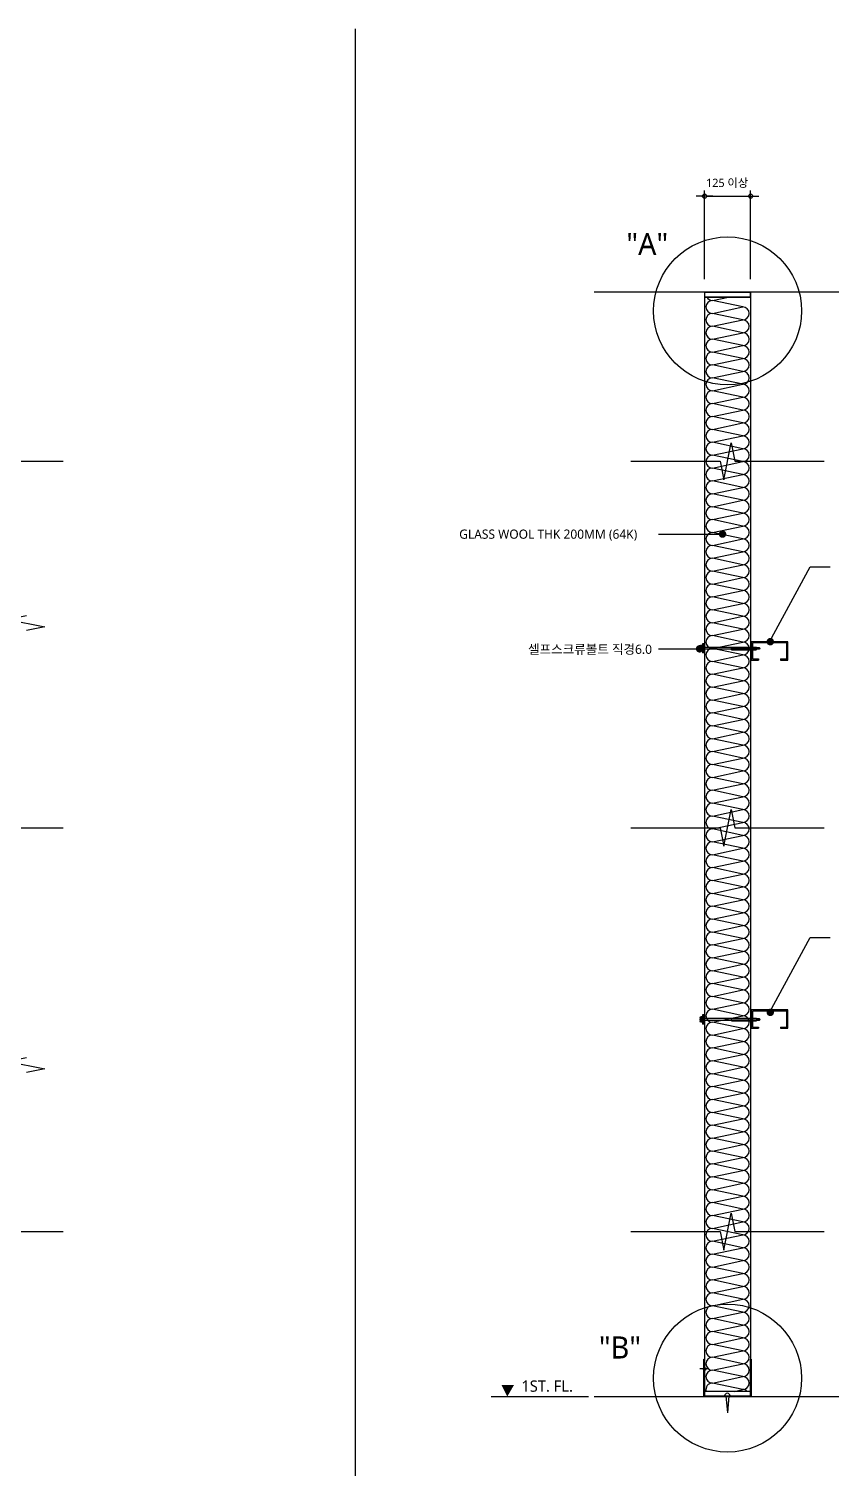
# Model space of a CAD drawing. Header units: millimetres. Extents: x 2752880 to 2775018, y 665860 to 672840.
# Drawn here: x 2768845 to 2771025, y 668875 to 672785 of the extents above; entities that cross this region are included whole.
import ezdxf

# ---------------------------------------------------------------- set-up
doc = ezdxf.new("R2010")
doc.units = ezdxf.units.MM
doc.header["$LTSCALE"] = 10
doc.linetypes.add('CEN', pattern=[62, 60, -1, 0, -1])
doc.linetypes.add('CONTIN', pattern=[0])
doc.layers.get('DEFPOINTS').update_dxf_attribs({"color": 161})
for name, color, linetype in [('1', 1, 'CONTIN'), ('4', 4, 'Continuous'), ('A-INSUL', 8, 'Continuous'), ('A-TEXT-7', 7, 'Continuous'), ('BOX', 5, 'Continuous'), ('CEN', 1, 'CEN'), ('DIM', 7, 'Continuous'), ('F', 4, 'Continuous'), ('SYM-1', 6, 'Continuous'), ('SYP_RIVET', 6, 'Continuous'), ('TEX', 3, 'Continuous'), ('TXT1', 4, 'Continuous'), ('W', 7, 'Continuous')]:
    doc.layers.add(name, color=color, linetype=linetype)
doc.styles.add('나눔바른고딕', font='NanumBarunGothic.ttf')
doc.styles.add('맑은고딕', font='malgun_0.ttf')
doc.dimstyles.new('10 NDIM', dxfattribs={"dimscale": 10, "dimtxt": 3, "dimasz": 1, "dimexe": 2, "dimexo": 2, "dimgap": 1.5, "dimtad": 1, "dimdec": 0, "dimrnd": 0.25, "dimdsep": 46, "dimtxsty": '나눔바른고딕', "dimblk": 'DOT0', "dimcen": 1, "dimdle": 8, "dimclrd": 7, "dimclre": 7, "dimclrt": 7, "dimadec": 0, "dimazin": 0, "dimtfac": 1, "dimtdec": 0, "dimtix": 1, "dimtmove": 2, "dimatfit": 3, "dimldrblk": 'DOT0', "dimfxl": 1, "dimtolj": 1, "dimtzin": 0, "dimlwd": -1, "dimlwe": -1, "dimarcsym": 0})

# ---------------------------------------------------------------- blocks, each defined once
blk = doc.blocks.new('DOT0')
at = {"layer": 'DIM'}
blk.add_line((-3, 0), (3, 0), dxfattribs=at)
at = {"layer": 'DIM', "color": 6}
blk.add_circle((0, 0), 0.75, dxfattribs=at)
blk = doc.blocks.new('*D39')
at = {"layer": 'DEFPOINTS', "color": 0, "linetype": 'ByBlock', "ltscale": 0.5, "transparency": 16777216}
for p in [(2770805.7, 672330.1), (2770680.7, 672090.1), (2770805.7, 672090.1)]:
    blk.add_point(p, dxfattribs=at)
at = {"layer": 'DIM', "color": 7, "linetype": 'ByBlock', "ltscale": 0.5, "transparency": 16777216}
for p, q in [((2770680.7, 672105.1), (2770680.7, 672345.1)), ((2770688.2, 672330.1), (2770798.2, 672330.1)), ((2770805.7, 672105.1), (2770805.7, 672345.1))]:
    blk.add_line(p, q, dxfattribs=at)
at = {"layer": 'DIM', "color": 7, "linetype": 'ByBlock', "ltscale": 0.5, "transparency": 16777216, "xscale": 7.5, "yscale": 7.5, "zscale": 7.5, "rotation": 180}
blk.add_blockref('DOT0', (2770680.7, 672330.1), dxfattribs=at)
at = {"layer": 'DIM', "color": 7, "linetype": 'ByBlock', "ltscale": 0.5, "transparency": 16777216, "xscale": 7.5, "yscale": 7.5, "zscale": 7.5}
blk.add_blockref('DOT0', (2770805.7, 672330.1), dxfattribs=at)
at = {"layer": 'DIM', "color": 7, "linetype": 'ByBlock', "ltscale": 0.5, "transparency": 16777216, "insert": (2770742.1, 672365), "char_height": 22.5, "attachment_point": 5, "style": '맑은고딕'}
blk.add_mtext('\\A1;125 이상', dxfattribs=at)
blk = doc.blocks.new('br')
at = {"layer": 'CEN'}
blk.add_line((-36, 0), (30, 0), dxfattribs=at)
at = {"layer": 'F'}
for p, q in [((-15, 4), (-12, 8)), ((-15, 4), (-11, 0)), ((-15, -4), (-11, 0)), ((-12, 8), (-8, 4)), ((0, 4), (-8, 4)), ((0, 8), (0, -8)), ((-15, -4), (-12, -8)), ((-12, -8), (-8, -4)), ((0, -4), (-8, -4))]:
    blk.add_line(p, q, dxfattribs=at)
blk.add_arc((-2, 0), 8.2, 285.5627, 74.4373, dxfattribs=at)
blk = doc.blocks.new('SY_Pin Fixing')
at = {"layer": 'SYP_RIVET'}
for p, q in [((424304.2, 1008431.4), (424318.8, 1008431.4)), ((424307.2, 1008431.4), (424311.5, 1008385.2)), ((424315.9, 1008431.4), (424311.5, 1008385.2))]:
    blk.add_line(p, q, dxfattribs=at)
blk.add_arc((424311.5, 1008431.3), 7.33, 0.6102, 179.3898, dxfattribs=at)
blk = doc.blocks.new('CAP')
at = {"layer": '1'}
for p, q in [((-25099.4, -92805.9), (-25099.4, -92800.6)), ((-25095.8, -92799.9), (-25087.9, -92799.9)), ((-25095.3, -92805.9), (-25095.3, -92800.6)), ((-25088.3, -92805.9), (-25088.3, -92800.6)), ((-25084.4, -92805.9), (-25084.4, -92800.6)), ((-25104.4, -92805.9), (-25079.4, -92805.9)), ((-25104.4, -92811.9), (-25104.4, -92805.9)), ((-25104.4, -92811.9), (-25079.4, -92811.9)), ((-25104.1, -92811.9), (-25104.1, -92805.9)), ((-25103.4, -92811.9), (-25103.4, -92805.9)), ((-25101.4, -92811.9), (-25101.4, -92805.9)), ((-25098.4, -92811.9), (-25098.4, -92805.9)), ((-25085.4, -92811.9), (-25085.4, -92805.9)), ((-25082.4, -92811.9), (-25082.4, -92805.9)), ((-25080.4, -92811.9), (-25080.4, -92805.9)), ((-25079.7, -92811.9), (-25079.7, -92805.9)), ((-25079.4, -92811.9), (-25079.4, -92805.9))]:
    blk.add_line(p, q, dxfattribs=at)
for centre, radius, start, end in [((-25095.6, -92810.1), 10.2, 89.1156, 111.4609), ((-25097.3, -92804.9), 4.68, 64.7955, 115.2045), ((-25091.8, -92808.9), 9.03, 67.193, 112.807), ((-25086.3, -92804.9), 4.68, 64.7955, 115.2045), ((-25088.1, -92810.1), 10.2, 68.5391, 90.8844)]:
    blk.add_arc(centre, radius, start, end, dxfattribs=at)
blk = doc.blocks.new('dafdfaad')
at = {"color": 4}
for p, q in [((2792452.5, 1369243.8), (2792455, 1369246.3)), ((2792452.5, 1369243.8), (2792455, 1369241.3)), ((2792456.3, 1369243.8), (2792452.5, 1369243.8)), ((2792530.1, 1369246.3), (2792455, 1369246.3)), ((2792459, 1369246), (2792455, 1369246.3)), ((2792456.3, 1369243.8), (2792459.9, 1369241.5)), ((2792461.7, 1369243.1), (2792459, 1369246)), ((2792462.5, 1369247.3), (2792461.5, 1369246.3)), ((2792530.1, 1369247.3), (2792462.5, 1369247.3)), ((2792529.9, 1369246.3), (2792603, 1369246.3)), ((2792530.1, 1369240.3), (2792530.1, 1369247.3)), ((2792603, 1369253.9), (2792603, 1369233.9)), ((2792605, 1369233.9), (2792605, 1369253.9)), ((2792605, 1369248.9), (2792605.5, 1369248.9)), ((2792606, 1369248.4), (2792606, 1369247.9)), ((2792606, 1369239.9), (2792606, 1369247.9)), ((2792606, 1369247.9), (2792610.5, 1369247.9)), ((2792610.5, 1369246.4), (2792606, 1369246.4)), ((2792610.5, 1369246.4), (2792610.9, 1369246.8)), ((2792610.5, 1369246.4), (2792610.9, 1369246.1)), ((2792611, 1369247.4), (2792611, 1369247.1)), ((2792611, 1369245.7), (2792611, 1369242.1)), ((2792455, 1369241.3), (2792530.1, 1369241.3)), ((2792459.9, 1369241.5), (2792461.7, 1369243.1)), ((2792462.5, 1369240.3), (2792461.5, 1369241.3)), ((2792530.1, 1369240.3), (2792462.5, 1369240.3)), ((2792529.9, 1369241.3), (2792603, 1369241.3)), ((2792605.5, 1369238.9), (2792605, 1369238.9)), ((2792610.5, 1369241.4), (2792606, 1369241.4)), ((2792610.5, 1369239.9), (2792606, 1369239.9)), ((2792606, 1369239.9), (2792606, 1369239.4)), ((2792610.5, 1369241.4), (2792610.9, 1369241.8)), ((2792610.5, 1369241.4), (2792611, 1369240.9)), ((2792611, 1369240.4), (2792611, 1369240.9))]:
    blk.add_line(p, q, dxfattribs=at)
for centre, start, end in [((2792605.5, 1369248.4), 0, 90), ((2792610.5, 1369247.4), 0, 90), ((2792610.5, 1369247.1), 315, 0), ((2792610.5, 1369245.7), 0, 45), ((2792605.5, 1369239.4), 270, 0), ((2792610.5, 1369240.4), 270, 0), ((2792610.5, 1369242.1), 315, 0)]:
    blk.add_arc(centre, 0.5, start, end, dxfattribs=at)
at = {"layer": '4'}
for p, q in [((2792605, 1369253.9), (2792603, 1369253.9)), ((2792605, 1369233.9), (2792603, 1369233.9))]:
    blk.add_line(p, q, dxfattribs=at)
at = {"layer": '1', "rotation": 270}
blk.add_blockref('CAP', (2885415, 1344152.1), dxfattribs=at)

msp = doc.modelspace()

# ---------------------------------------------------------------- linework, layer by layer
at = {"color": 3, "linetype": 'ByBlock'}
for p, q in [((2770680.7, 672068.5), (2770680.7, 669071.7)), ((2770805.7, 672056), (2770680.7, 672056)), ((2770805.7, 672068.5), (2770805.7, 669071.7))]:
    msp.add_line(p, q, dxfattribs=at)
at = {"color": 2, "linetype": 'ByBlock', "ltscale": 0.3}
for p, q in [((2770907.3, 671120.1), (2770807.3, 671120.1)), ((2770807.3, 671120.1), (2770807.3, 671070.1)), ((2770904.1, 671116.9), (2770810.5, 671116.9)), ((2770810.5, 671116.9), (2770810.5, 671073.3)), ((2770904.1, 671073.3), (2770904.1, 671116.9)), ((2770907.3, 671070.1), (2770907.3, 671120.1)), ((2770807.3, 671070.1), (2770827.3, 671070.1)), ((2770810.5, 671073.3), (2770827.3, 671073.3)), ((2770827.3, 671073.3), (2770827.3, 671070.1)), ((2770887.3, 671073.3), (2770904.1, 671073.3)), ((2770887.3, 671073.3), (2770887.3, 671070.1)), ((2770887.3, 671070.1), (2770907.3, 671070.1)), ((2770907.3, 670120.1), (2770807.3, 670120.1)), ((2770807.3, 670120.1), (2770807.3, 670070.1)), ((2770907.3, 670070.1), (2770907.3, 670120.1)), ((2770904.1, 670116.9), (2770810.5, 670116.9)), ((2770810.5, 670116.9), (2770810.5, 670073.3)), ((2770904.1, 670073.3), (2770904.1, 670116.9)), ((2770807.3, 670070.1), (2770827.3, 670070.1)), ((2770810.5, 670073.3), (2770827.3, 670073.3)), ((2770827.3, 670073.3), (2770827.3, 670070.1)), ((2770887.3, 670073.3), (2770904.1, 670073.3)), ((2770887.3, 670073.3), (2770887.3, 670070.1)), ((2770887.3, 670070.1), (2770907.3, 670070.1))]:
    msp.add_line(p, q, dxfattribs=at)
at = {"color": 3, "linetype": 'ByBlock'}
for points in [[(2770680.7, 672056), (2770805.7, 672056), (2770805.7, 672068.5), (2770680.7, 672068.5)], [(2770680.7, 669071.7), (2770805.7, 669071.7), (2770805.7, 669084.2), (2770680.7, 669084.2)]]:
    msp.add_lwpolyline(points, close=True, dxfattribs=at)
at = {"color": 2, "linetype": 'ByBlock', "ltscale": 2}
for centre in [(2770743.2, 672018.5), (2770743.2, 669120.1)]:
    msp.add_circle(centre, 200.9, dxfattribs=at)
at = {"layer": 'A-INSUL', "linetype": 'ByBlock'}
for points in [[(2770784.5, 671994.2, 1), (2770784.5, 672029.2), (2770702, 672046.7, 1), (2770702, 672011.7), (2770784.5, 672029.2)], [(2770686.5, 672056, 0.277599), (2770702, 672046.7), (2770745.8, 672056)], [(2770784.5, 671959.2, 1), (2770784.5, 671994.2), (2770702, 672011.7, 1), (2770702, 671976.7), (2770784.5, 671994.2)], [(2770784.5, 671924.2, 1), (2770784.5, 671959.2), (2770702, 671976.7, 1), (2770702, 671941.7), (2770784.5, 671959.2)], [(2770784.5, 671889.2, 1), (2770784.5, 671924.2), (2770702, 671941.7, 1), (2770702, 671906.7), (2770784.5, 671924.2)], [(2770784.5, 671854.2, 1), (2770784.5, 671889.2), (2770702, 671906.7, 1), (2770702, 671871.7), (2770784.5, 671889.2)], [(2770784.5, 671819.2, 1), (2770784.5, 671854.2), (2770702, 671871.7, 1), (2770702, 671836.7), (2770784.5, 671854.2)], [(2770784.5, 671784.2, 1), (2770784.5, 671819.2), (2770702, 671836.7, 1), (2770702, 671801.7), (2770784.5, 671819.2)], [(2770784.5, 671749.2, 1), (2770784.5, 671784.2), (2770702, 671801.7, 1), (2770702, 671766.7), (2770784.5, 671784.2)], [(2770784.5, 671714.2, 1), (2770784.5, 671749.2), (2770702, 671766.7, 1), (2770702, 671731.7), (2770784.5, 671749.2)], [(2770784.5, 671679.2, 1), (2770784.5, 671714.2), (2770702, 671731.7, 1), (2770702, 671696.7), (2770784.5, 671714.2)], [(2770784.5, 671644.2, 1), (2770784.5, 671679.2), (2770702, 671696.7, 1), (2770702, 671661.7), (2770784.5, 671679.2)], [(2770784.5, 671609.2, 1), (2770784.5, 671644.2), (2770702, 671661.7, 1), (2770702, 671626.7), (2770784.5, 671644.2)], [(2770784.5, 671574.2, 1), (2770784.5, 671609.2), (2770702, 671626.7, 1), (2770702, 671591.7), (2770784.5, 671609.2)], [(2770784.5, 671539.2, 1), (2770784.5, 671574.2), (2770702, 671591.7, 1), (2770702, 671556.7), (2770784.5, 671574.2)], [(2770784.5, 671504.2, 1), (2770784.5, 671539.2), (2770702, 671556.7, 1), (2770702, 671521.7), (2770784.5, 671539.2)], [(2770784.5, 671469.2, 1), (2770784.5, 671504.2), (2770702, 671521.7, 1), (2770702, 671486.7), (2770784.5, 671504.2)], [(2770784.5, 671434.2, 1), (2770784.5, 671469.2), (2770702, 671486.7, 1), (2770702, 671451.7), (2770784.5, 671469.2)], [(2770784.5, 671399.2, 1), (2770784.5, 671434.2), (2770702, 671451.7, 1), (2770702, 671416.7), (2770784.5, 671434.2)], [(2770784.5, 671364.2, 1), (2770784.5, 671399.2), (2770702, 671416.7, 1), (2770702, 671381.7), (2770784.5, 671399.2)], [(2770784.5, 671329.2, 1), (2770784.5, 671364.2), (2770702, 671381.7, 1), (2770702, 671346.7), (2770784.5, 671364.2)], [(2770784.5, 671294.2, 1), (2770784.5, 671329.2), (2770702, 671346.7, 1), (2770702, 671311.7), (2770784.5, 671329.2)], [(2770784.5, 671259.2, 1), (2770784.5, 671294.2), (2770702, 671311.7, 1), (2770702, 671276.7), (2770784.5, 671294.2)], [(2770784.5, 671224.2, 1), (2770784.5, 671259.2), (2770702, 671276.7, 1), (2770702, 671241.7), (2770784.5, 671259.2)], [(2770784.5, 671189.2, 1), (2770784.5, 671224.2), (2770702, 671241.7, 1), (2770702, 671206.7), (2770784.5, 671224.2)], [(2770784.5, 671154.2, 1), (2770784.5, 671189.2), (2770702, 671206.7, 1), (2770702, 671171.7), (2770784.5, 671189.2)], [(2770784.5, 671119.2, 1), (2770784.5, 671154.2), (2770702, 671171.7, 1), (2770702, 671136.7), (2770784.5, 671154.2)], [(2770784.5, 671084.2, 1), (2770784.5, 671119.2), (2770702, 671136.7, 1), (2770702, 671101.7), (2770784.5, 671119.2)], [(2770784.5, 671049.2, 1), (2770784.5, 671084.2), (2770702, 671101.7, 1), (2770702, 671066.7), (2770784.5, 671084.2)], [(2770784.5, 671014.2, 1), (2770784.5, 671049.2), (2770702, 671066.7, 1), (2770702, 671031.7), (2770784.5, 671049.2)], [(2770784.5, 670979.2, 1), (2770784.5, 671014.2), (2770702, 671031.7, 1), (2770702, 670996.7), (2770784.5, 671014.2)], [(2770784.5, 670944.2, 1), (2770784.5, 670979.2), (2770702, 670996.7, 1), (2770702, 670961.7), (2770784.5, 670979.2)], [(2770784.5, 670909.2, 1), (2770784.5, 670944.2), (2770702, 670961.7, 1), (2770702, 670926.7), (2770784.5, 670944.2)], [(2770784.5, 670874.2, 1), (2770784.5, 670909.2), (2770702, 670926.7, 1), (2770702, 670891.7), (2770784.5, 670909.2)], [(2770784.5, 670839.2, 1), (2770784.5, 670874.2), (2770702, 670891.7, 1), (2770702, 670856.7), (2770784.5, 670874.2)], [(2770784.5, 670804.2, 1), (2770784.5, 670839.2), (2770702, 670856.7, 1), (2770702, 670821.7), (2770784.5, 670839.2)], [(2770784.5, 670769.2, 1), (2770784.5, 670804.2), (2770702, 670821.7, 1), (2770702, 670786.7), (2770784.5, 670804.2)], [(2770784.5, 670734.2, 1), (2770784.5, 670769.2), (2770702, 670786.7, 1), (2770702, 670751.7), (2770784.5, 670769.2)], [(2770784.5, 670699.2, 1), (2770784.5, 670734.2), (2770702, 670751.7, 1), (2770702, 670716.7), (2770784.5, 670734.2)], [(2770784.5, 670664.2, 1), (2770784.5, 670699.2), (2770702, 670716.7, 1), (2770702, 670681.7), (2770784.5, 670699.2)], [(2770784.5, 670629.2, 1), (2770784.5, 670664.2), (2770702, 670681.7, 1), (2770702, 670646.7), (2770784.5, 670664.2)], [(2770784.5, 670594.2, 1), (2770784.5, 670629.2), (2770702, 670646.7, 1), (2770702, 670611.7), (2770784.5, 670629.2)], [(2770784.5, 670559.2, 1), (2770784.5, 670594.2), (2770702, 670611.7, 1), (2770702, 670576.7), (2770784.5, 670594.2)], [(2770784.5, 670524.2, 1), (2770784.5, 670559.2), (2770702, 670576.7, 1), (2770702, 670541.7), (2770784.5, 670559.2)], [(2770784.5, 670489.2, 1), (2770784.5, 670524.2), (2770702, 670541.7, 1), (2770702, 670506.7), (2770784.5, 670524.2)], [(2770784.5, 670454.2, 1), (2770784.5, 670489.2), (2770702, 670506.7, 1), (2770702, 670471.7), (2770784.5, 670489.2)], [(2770784.5, 670419.2, 1), (2770784.5, 670454.2), (2770702, 670471.7, 1), (2770702, 670436.7), (2770784.5, 670454.2)], [(2770784.5, 670384.2, 1), (2770784.5, 670419.2), (2770702, 670436.7, 1), (2770702, 670401.7), (2770784.5, 670419.2)], [(2770784.5, 670349.2, 1), (2770784.5, 670384.2), (2770702, 670401.7, 1), (2770702, 670366.7), (2770784.5, 670384.2)], [(2770784.5, 670314.2, 1), (2770784.5, 670349.2), (2770702, 670366.7, 1), (2770702, 670331.7), (2770784.5, 670349.2)], [(2770784.5, 670279.2, 1), (2770784.5, 670314.2), (2770702, 670331.7, 1), (2770702, 670296.7), (2770784.5, 670314.2)], [(2770784.5, 670244.2, 1), (2770784.5, 670279.2), (2770702, 670296.7, 1), (2770702, 670261.7), (2770784.5, 670279.2)], [(2770784.5, 670209.2, 1), (2770784.5, 670244.2), (2770702, 670261.7, 1), (2770702, 670226.7), (2770784.5, 670244.2)], [(2770784.5, 670174.2, 1), (2770784.5, 670209.2), (2770702, 670226.7, 1), (2770702, 670191.7), (2770784.5, 670209.2)], [(2770784.5, 670139.2, 1), (2770784.5, 670174.2), (2770702, 670191.7, 1), (2770702, 670156.7), (2770784.5, 670174.2)], [(2770784.5, 670104.2, 1), (2770784.5, 670139.2), (2770702, 670156.7, 1), (2770702, 670121.7), (2770784.5, 670139.2)], [(2770784.5, 670069.2, 1), (2770784.5, 670104.2), (2770702, 670121.7, 1), (2770702, 670086.7), (2770784.5, 670104.2)], [(2770784.5, 670034.2, 1), (2770784.5, 670069.2), (2770702, 670086.7, 1), (2770702, 670051.7), (2770784.5, 670069.2)], [(2770784.5, 669999.2, 1), (2770784.5, 670034.2), (2770702, 670051.7, 1), (2770702, 670016.7), (2770784.5, 670034.2)], [(2770784.5, 669964.2, 1), (2770784.5, 669999.2), (2770702, 670016.7, 1), (2770702, 669981.7), (2770784.5, 669999.2)], [(2770784.5, 669929.2, 1), (2770784.5, 669964.2), (2770702, 669981.7, 1), (2770702, 669946.7), (2770784.5, 669964.2)], [(2770784.5, 669894.2, 1), (2770784.5, 669929.2), (2770702, 669946.7, 1), (2770702, 669911.7), (2770784.5, 669929.2)], [(2770784.5, 669859.2, 1), (2770784.5, 669894.2), (2770702, 669911.7, 1), (2770702, 669876.7), (2770784.5, 669894.2)], [(2770784.5, 669824.2, 1), (2770784.5, 669859.2), (2770702, 669876.7, 1), (2770702, 669841.7), (2770784.5, 669859.2)], [(2770784.5, 669789.2, 1), (2770784.5, 669824.2), (2770702, 669841.7, 1), (2770702, 669806.7), (2770784.5, 669824.2)], [(2770784.5, 669754.2, 1), (2770784.5, 669789.2), (2770702, 669806.7, 1), (2770702, 669771.7), (2770784.5, 669789.2)], [(2770784.5, 669719.2, 1), (2770784.5, 669754.2), (2770702, 669771.7, 1), (2770702, 669736.7), (2770784.5, 669754.2)], [(2770784.5, 669684.2, 1), (2770784.5, 669719.2), (2770702, 669736.7, 1), (2770702, 669701.7), (2770784.5, 669719.2)], [(2770784.5, 669649.2, 1), (2770784.5, 669684.2), (2770702, 669701.7, 1), (2770702, 669666.7), (2770784.5, 669684.2)], [(2770784.5, 669614.2, 1), (2770784.5, 669649.2), (2770702, 669666.7, 1), (2770702, 669631.7), (2770784.5, 669649.2)], [(2770784.5, 669579.2, 1), (2770784.5, 669614.2), (2770702, 669631.7, 1), (2770702, 669596.7), (2770784.5, 669614.2)], [(2770784.5, 669544.2, 1), (2770784.5, 669579.2), (2770702, 669596.7, 1), (2770702, 669561.7), (2770784.5, 669579.2)], [(2770784.5, 669509.2, 1), (2770784.5, 669544.2), (2770702, 669561.7, 1), (2770702, 669526.7), (2770784.5, 669544.2)], [(2770784.5, 669474.2, 1), (2770784.5, 669509.2), (2770702, 669526.7, 1), (2770702, 669491.7), (2770784.5, 669509.2)], [(2770784.5, 669439.2, 1), (2770784.5, 669474.2), (2770702, 669491.7, 1), (2770702, 669456.7), (2770784.5, 669474.2)], [(2770784.5, 669404.2, 1), (2770784.5, 669439.2), (2770702, 669456.7, 1), (2770702, 669421.7), (2770784.5, 669439.2)], [(2770784.5, 669369.2, 1), (2770784.5, 669404.2), (2770702, 669421.7, 1), (2770702, 669386.7), (2770784.5, 669404.2)], [(2770784.5, 669334.2, 1), (2770784.5, 669369.2), (2770702, 669386.7, 1), (2770702, 669351.7), (2770784.5, 669369.2)], [(2770784.5, 669299.2, 1), (2770784.5, 669334.2), (2770702, 669351.7, 1), (2770702, 669316.7), (2770784.5, 669334.2)], [(2770784.5, 669264.2, 1), (2770784.5, 669299.2), (2770702, 669316.7, 1), (2770702, 669281.7), (2770784.5, 669299.2)], [(2770784.5, 669229.2, 1), (2770784.5, 669264.2), (2770702, 669281.7, 1), (2770702, 669246.7), (2770784.5, 669264.2)], [(2770784.5, 669194.2, 1), (2770784.5, 669229.2), (2770702, 669246.7, 1), (2770702, 669211.7), (2770784.5, 669229.2)], [(2770784.5, 669159.2, 1), (2770784.5, 669194.2), (2770702, 669211.7, 1), (2770702, 669176.7), (2770784.5, 669194.2)], [(2770784.5, 669124.2, 1), (2770784.5, 669159.2), (2770702, 669176.7, 1), (2770702, 669141.7), (2770784.5, 669159.2)], [(2770784.5, 669089.2, 1), (2770784.5, 669124.2), (2770702, 669141.7, 1), (2770702, 669106.7), (2770784.5, 669124.2)], [(2770796.7, 669084.2, 0.196262), (2770784.5, 669089.2), (2770702, 669106.7, 0.501863), (2770685.2, 669084.2, 0.501863)]]:
    msp.add_lwpolyline(points, format="xyb", dxfattribs=at)
msp.add_lwpolyline([(2770760.9, 669084.2), (2770784.5, 669089.2)], dxfattribs=at)
at = {"layer": 'A-TEXT-7', "linetype": 'ByBlock'}
msp.add_line((2770100.7, 669070.1), (2770365.1, 669070.1), dxfattribs=at)
msp.add_solid([(2770129, 669101.6), (2770144.9, 669070.1), (2770163.1, 669101.6)], dxfattribs=at)
at = {"layer": 'BOX', "color": 0}
msp.add_line((2769732.3, 668168), (2769732.3, 672784.7), dxfattribs=at)
at = {"layer": 'SYM-1', "linetype": 'ByBlock'}
for p, q in [((2770380.7, 672070.1), (2771105.7, 672070.1)), ((2768559.4, 671610.1), (2768938.5, 671610.1)), ((2770480.7, 671610.1), (2770723.2, 671610.1)), ((2770763.2, 671610.1), (2771005.7, 671610.1)), ((2768559.4, 670614.4), (2768938.5, 670614.4)), ((2770480.7, 670614.4), (2770723.2, 670614.4)), ((2770763.2, 670614.4), (2771005.7, 670614.4)), ((2768559.4, 669518), (2768938.5, 669518)), ((2770480.7, 669518), (2770723.2, 669518)), ((2770763.2, 669518), (2771005.7, 669518)), ((2770380.7, 669070.1), (2771105.7, 669070.1))]:
    msp.add_line(p, q, dxfattribs=at)
for points in [[(2770723.2, 671610.1), (2770733.2, 671560.1), (2770753.2, 671660.1), (2770763.2, 671610.1)], [(2768838.5, 671190.1), (2768788.5, 671180.1), (2768888.5, 671160.1), (2768838.5, 671150.1)], [(2770723.2, 670614.4), (2770733.2, 670564.4), (2770753.2, 670664.4), (2770763.2, 670614.4)], [(2768838.5, 669990.1), (2768788.5, 669980.1), (2768888.5, 669960.1), (2768838.5, 669950.1)], [(2770723.2, 669518), (2770733.2, 669468), (2770753.2, 669568), (2770763.2, 669518)]]:
    msp.add_lwpolyline(points, dxfattribs=at)
at = {"layer": 'TXT1', "color": 4, "linetype": 'ByBlock'}
for p, q in [((2770555.2, 671412.4), (2770734.6, 671412.4)), ((2770857.3, 671120.1), (2770967.4, 671323.5)), ((2770967.4, 671323.5), (2771022.3, 671323.5)), ((2770555.2, 671100.8), (2770672.4, 671100.8)), ((2770857.3, 670113.4), (2770967.4, 670316.8)), ((2770967.4, 670316.8), (2771022.3, 670316.8))]:
    msp.add_line(p, q, dxfattribs=at)
at = {"layer": 'TXT1', "color": 4, "linetype": 'ByBlock', "const_width": 10.1}
for points in [[(2770729.5, 671417.4, -1), (2770729.5, 671407.3, -1)], [(2770667.3, 671105.8, -1), (2770667.3, 671095.7, -1)], [(2770859.2, 671125.2, -1), (2770859.2, 671115, -1)], [(2770859.2, 670118.4, -1), (2770859.2, 670108.3, -1)]]:
    msp.add_lwpolyline(points, format="xyb", close=True, dxfattribs=at)
at = {"layer": 'W', "linetype": 'ByBlock'}
msp.add_lwpolyline([(2770679.1, 669171.7), (2770680.7, 669171.7), (2770680.7, 669071.7), (2770805.7, 669071.7), (2770805.7, 669171.7), (2770807.3, 669171.7), (2770807.3, 669070.1), (2770679.1, 669070.1)], close=True, dxfattribs=at)

# ---------------------------------------------------------------- block references
at = {"color": 2, "linetype": 'ByBlock', "xscale": -1}
for p in [(5563283.8, -698141.9), (5563283.8, -699149.8)]:
    msp.add_blockref('dafdfaad', p, dxfattribs=at)
at = {"linetype": 'ByBlock', "xscale": -0.375, "yscale": 0.375, "zscale": 0.375}
msp.add_blockref('br', (2770679.1, 669145.1), dxfattribs=at)
at = {"layer": 'SYP_RIVET', "linetype": 'ByBlock'}
msp.add_blockref('SY_Pin Fixing', (2346431.1, -339359.7), dxfattribs=at)

# ---------------------------------------------------------------- texts
at = {"layer": 'A-TEXT-7', "linetype": 'ByBlock', "style": '맑은고딕'}
msp.add_text('1ST. FL.', height=30.6, dxfattribs=at).set_placement((2770183.1, 669083.2))
at = {"layer": 'TEX', "linetype": 'ByBlock', "style": '맑은고딕'}
for s, height, p in [('"A"', 60, (2770468.2, 672170)), ('GLASS WOOL THK 200MM (64K)', 25, (2770014.2, 671399.7)), ('셀프스크류볼트 직경6.0', 25, (2770201.1, 671087.1)), ('"B"', 60, (2770393.6, 669173.4))]:
    msp.add_text(s, height=height, dxfattribs=at).set_placement(p)

# ---------------------------------------------------------------- dimensions: what is measured, and where the dimension line sits
at = {"layer": 'DIM', "linetype": 'ByBlock', "ltscale": 0.5}
dim = msp.add_linear_dim(base=(2770805.7, 672330.1), p1=(2770680.7, 672090.1), p2=(2770805.7, 672090.1), text='125 이상', dimstyle='10 NDIM', override={"dimscale": 15, "dimtxt": 1.5, "dimasz": 0.5, "dimexe": 1, "dimexo": 1, "dimgap": 0.5, "dimtxsty": '맑은고딕', "dimdle": 0.8, "dimtofl": 0}, dxfattribs=at)
dim.commit()
dim.dimension.update_dxf_attribs({"geometry": '*D39', "text_midpoint": (2770742.1, 672365), "dimtype": 160})

doc.saveas('drawing.dxf')
